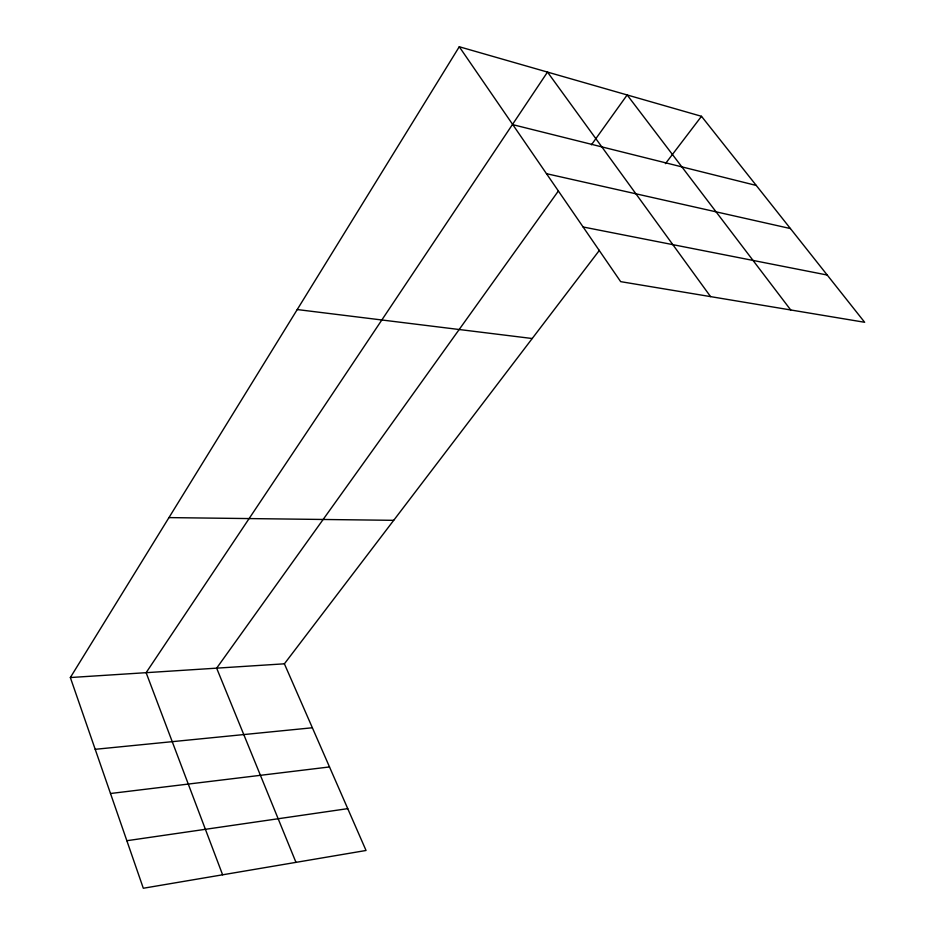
<?xml version="1.0" encoding="UTF-8"?>
<svg xmlns="http://www.w3.org/2000/svg" width="935" height="935" viewBox="0 0 935 935"><rect width="100%" height="100%" fill="white"/><g stroke="black" fill="none" stroke-linecap="round" stroke-linejoin="round"><path stroke-width="1.4" d="M599.405 250.323L284.392 663.815L366.041 850.476L143.312 888.25L70.347 677.536L459.272 46.75L701.495 116.302L864.653 322.283L620.665 281.645L459.272 46.75M558.288 191.114L216.651 668.163L295.974 862.351M591.446 144.82L627.151 94.961L790.718 309.964M665.428 163.648L701.495 116.302M126.844 840.717L347.75 808.646M110.505 793.499L329.506 766.945M95.195 749.309L312.36 727.769M70.347 677.536L284.392 663.815M168.954 517.604L393.705 520.327M297.236 309.555L532.214 338.517M583.101 226.983L827.218 275.03M546.484 173.688L790.414 228.561M512.801 124.659L756.275 185.457M710.577 296.617L547.501 72.088L146.129 672.674L222.612 874.798"/></g></svg>
